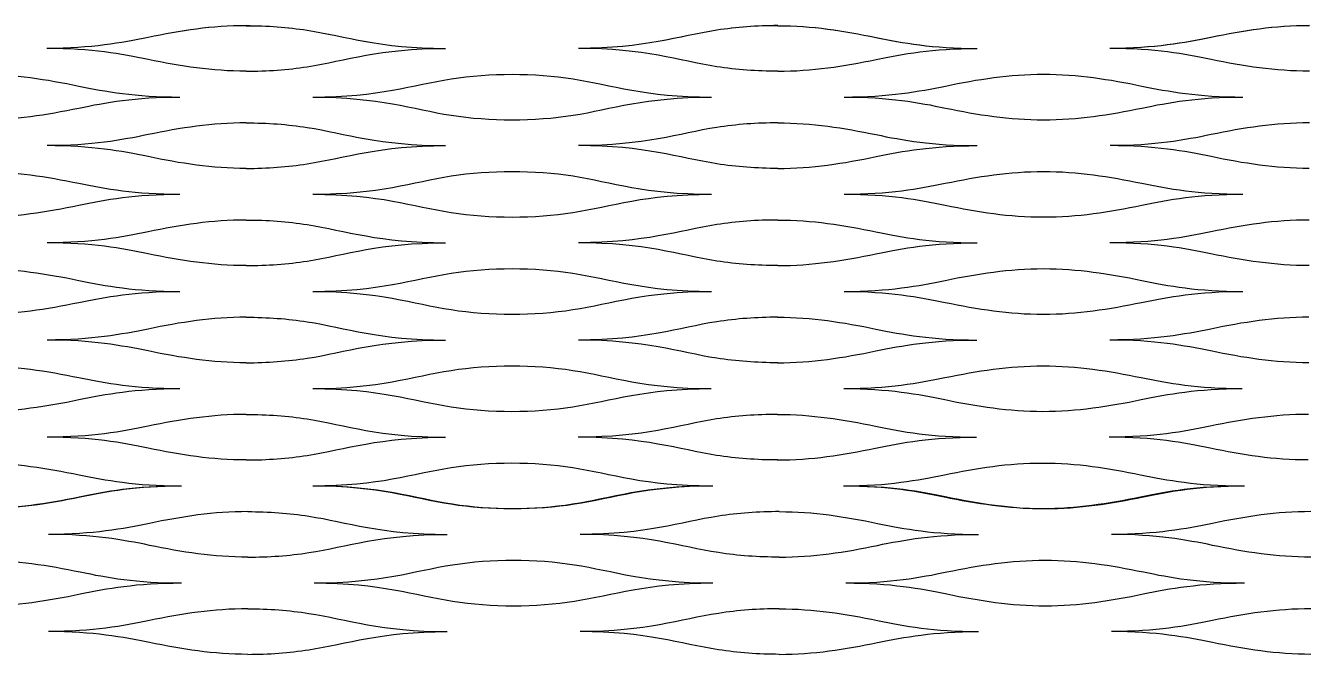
# Model space of a CAD drawing. Header units: millimetres. Extents: x 1 to 583, y -486 to -2.
# Drawn here: x 425.32 to 450.26, y -132.14 to -119.92 of the extents above; entities that cross this region are included whole.
import ezdxf

# ---------------------------------------------------------------- set-up
doc = ezdxf.new("R2010")
doc.units = ezdxf.units.MM
doc.header["$MEASUREMENT"] = 0
doc.layers.add('DEFAULT', color=7, linetype='Continuous')

msp = doc.modelspace()

# ---------------------------------------------------------------- linework, layer by layer
at = {"layer": 'DEFAULT'}
for points, knots in [([(429.605, -119.915), (428.94, -119.915), (428.325, -120.015), (427.696, -120.144), (427.181, -120.251), (426.604, -120.358), (425.732, -120.358)], [0, 0, 0, 0, 1, 1, 1, 2, 2, 2, 2]), ([(429.606, -119.916), (428.941, -119.916), (428.326, -120.015), (427.697, -120.144), (427.182, -120.251), (426.604, -120.358), (425.733, -120.358)], [0, 0, 0, 0, 1, 1, 1, 2, 2, 2, 2]), ([(429.605, -119.915), (430.008, -119.915), (430.412, -119.945), (430.789, -120.004), (431.542, -120.122), (432.187, -120.358), (433.478, -120.358)], [0, 0, 0, 0, 1, 1, 1, 2, 2, 2, 2]), ([(429.606, -119.916), (430.01, -119.916), (430.413, -119.945), (430.79, -120.004), (431.543, -120.122), (432.189, -120.358), (433.48, -120.358)], [0, 0, 0, 0, 1, 1, 1, 2, 2, 2, 2]), ([(439.934, -119.915), (439.53, -119.915), (439.127, -119.945), (438.75, -120.004), (437.997, -120.122), (437.352, -120.358), (436.061, -120.358)], [0, 0, 0, 0, 1, 1, 1, 2, 2, 2, 2]), ([(439.936, -119.916), (439.532, -119.916), (439.129, -119.945), (438.752, -120.004), (437.999, -120.122), (437.353, -120.358), (436.062, -120.358)], [0, 0, 0, 0, 1, 1, 1, 2, 2, 2, 2]), ([(439.933, -119.915), (440.599, -119.915), (441.213, -120.015), (441.842, -120.144), (442.357, -120.251), (442.934, -120.358), (443.806, -120.358)], [0, 0, 0, 0, 1, 1, 1, 2, 2, 2, 2]), ([(439.936, -119.916), (440.601, -119.916), (441.216, -120.015), (441.845, -120.144), (442.36, -120.251), (442.938, -120.358), (443.809, -120.358)], [0, 0, 0, 0, 1, 1, 1, 2, 2, 2, 2]), ([(450.261, -119.915), (449.596, -119.915), (448.981, -120.015), (448.352, -120.144), (447.837, -120.251), (447.259, -120.358), (446.388, -120.358)], [0, 0, 0, 0, 1, 1, 1, 2, 2, 2, 2]), ([(450.265, -119.916), (449.599, -119.916), (448.985, -120.015), (448.356, -120.144), (447.841, -120.251), (447.263, -120.358), (446.392, -120.358)], [0, 0, 0, 0, 1, 1, 1, 2, 2, 2, 2]), ([(429.606, -120.801), (428.941, -120.801), (428.326, -120.702), (427.697, -120.572), (427.182, -120.466), (426.604, -120.358), (425.733, -120.358)], [0, 0, 0, 0, 1, 1, 1, 2, 2, 2, 2]), ([(429.606, -120.801), (430.01, -120.801), (430.413, -120.772), (430.79, -120.713), (431.543, -120.594), (432.189, -120.358), (433.48, -120.358)], [0, 0, 0, 0, 1, 1, 1, 2, 2, 2, 2]), ([(439.936, -120.801), (439.532, -120.801), (439.129, -120.772), (438.752, -120.713), (437.999, -120.594), (437.353, -120.358), (436.062, -120.358)], [0, 0, 0, 0, 1, 1, 1, 2, 2, 2, 2]), ([(439.936, -120.801), (440.601, -120.801), (441.216, -120.702), (441.845, -120.572), (442.36, -120.466), (442.938, -120.358), (443.809, -120.358)], [0, 0, 0, 0, 1, 1, 1, 2, 2, 2, 2]), ([(450.265, -120.801), (449.599, -120.801), (448.985, -120.702), (448.356, -120.572), (447.841, -120.466), (447.263, -120.358), (446.392, -120.358)], [0, 0, 0, 0, 1, 1, 1, 2, 2, 2, 2]), ([(420.568, -121.303), (421.44, -121.303), (422.017, -121.195), (422.532, -121.089), (423.161, -120.959), (423.776, -120.86), (424.442, -120.86), (425.107, -120.86), (425.722, -120.959), (426.351, -121.089), (426.866, -121.195), (427.444, -121.303), (428.315, -121.303)], [0, 0, 0, 0, 1, 1, 1, 2, 2, 2, 3, 3, 3, 4, 4, 4, 4]), ([(430.897, -121.303), (432.189, -121.303), (432.834, -121.067), (433.587, -120.949), (434.341, -120.831), (435.201, -120.831), (435.955, -120.949), (436.708, -121.067), (437.353, -121.303), (438.645, -121.303)], [0, 0, 0, 0, 1, 1, 1, 2, 2, 2, 3, 3, 3, 3]), ([(441.227, -121.303), (442.098, -121.303), (442.676, -121.195), (443.191, -121.089), (443.82, -120.959), (444.435, -120.86), (445.1, -120.86), (445.766, -120.86), (446.381, -120.959), (447.01, -121.089), (447.525, -121.195), (448.102, -121.303), (448.974, -121.303)], [0, 0, 0, 0, 1, 1, 1, 2, 2, 2, 3, 3, 3, 4, 4, 4, 4]), ([(420.568, -121.303), (421.44, -121.303), (422.017, -121.411), (422.532, -121.517), (423.161, -121.647), (423.776, -121.746), (424.442, -121.746), (425.107, -121.746), (425.722, -121.647), (426.351, -121.517), (426.866, -121.411), (427.444, -121.303), (428.315, -121.303)], [0, 0, 0, 0, 1, 1, 1, 2, 2, 2, 3, 3, 3, 4, 4, 4, 4]), ([(430.897, -121.303), (432.189, -121.303), (432.834, -121.539), (433.587, -121.657), (434.341, -121.775), (435.201, -121.775), (435.955, -121.657), (436.708, -121.539), (437.353, -121.303), (438.645, -121.303)], [0, 0, 0, 0, 1, 1, 1, 2, 2, 2, 3, 3, 3, 3]), ([(441.227, -121.303), (442.098, -121.303), (442.676, -121.411), (443.191, -121.517), (443.82, -121.647), (444.434, -121.746), (445.1, -121.746), (445.766, -121.746), (446.38, -121.647), (447.01, -121.517), (447.525, -121.411), (448.102, -121.303), (448.974, -121.303)], [0, 0, 0, 0, 1, 1, 1, 2, 2, 2, 3, 3, 3, 4, 4, 4, 4]), ([(429.606, -121.805), (428.941, -121.805), (428.326, -121.904), (427.697, -122.034), (427.182, -122.14), (426.604, -122.248), (425.733, -122.248)], [0, 0, 0, 0, 1, 1, 1, 2, 2, 2, 2]), ([(429.606, -121.805), (430.01, -121.805), (430.413, -121.834), (430.79, -121.894), (431.543, -122.012), (432.189, -122.248), (433.48, -122.248)], [0, 0, 0, 0, 1, 1, 1, 2, 2, 2, 2]), ([(439.936, -121.805), (439.532, -121.805), (439.129, -121.834), (438.752, -121.894), (437.999, -122.012), (437.353, -122.248), (436.062, -122.248)], [0, 0, 0, 0, 1, 1, 1, 2, 2, 2, 2]), ([(439.936, -121.805), (440.601, -121.805), (441.216, -121.904), (441.845, -122.034), (442.36, -122.14), (442.937, -122.248), (443.809, -122.248)], [0, 0, 0, 0, 1, 1, 1, 2, 2, 2, 2]), ([(450.265, -121.805), (449.599, -121.805), (448.984, -121.904), (448.355, -122.034), (447.84, -122.14), (447.263, -122.248), (446.391, -122.248)], [0, 0, 0, 0, 1, 1, 1, 2, 2, 2, 2]), ([(429.606, -122.691), (428.941, -122.691), (428.326, -122.592), (427.697, -122.462), (427.182, -122.355), (426.604, -122.248), (425.733, -122.248)], [0, 0, 0, 0, 1, 1, 1, 2, 2, 2, 2]), ([(429.606, -122.691), (430.01, -122.691), (430.413, -122.661), (430.79, -122.602), (431.543, -122.484), (432.189, -122.248), (433.48, -122.248)], [0, 0, 0, 0, 1, 1, 1, 2, 2, 2, 2]), ([(439.936, -122.691), (439.532, -122.691), (439.129, -122.661), (438.752, -122.602), (437.999, -122.484), (437.353, -122.248), (436.062, -122.248)], [0, 0, 0, 0, 1, 1, 1, 2, 2, 2, 2]), ([(439.935, -122.691), (440.601, -122.691), (441.215, -122.592), (441.845, -122.462), (442.36, -122.355), (442.937, -122.248), (443.809, -122.248)], [0, 0, 0, 0, 1, 1, 1, 2, 2, 2, 2]), ([(450.264, -122.691), (449.598, -122.691), (448.984, -122.592), (448.355, -122.462), (447.84, -122.355), (447.263, -122.248), (446.391, -122.248)], [0, 0, 0, 0, 1, 1, 1, 2, 2, 2, 2]), ([(430.897, -123.192), (432.189, -123.192), (432.834, -122.956), (433.587, -122.838), (434.341, -122.72), (435.201, -122.72), (435.955, -122.838), (436.708, -122.956), (437.353, -123.192), (438.645, -123.192)], [0, 0, 0, 0, 1, 1, 1, 2, 2, 2, 3, 3, 3, 3]), ([(420.569, -123.192), (421.44, -123.192), (422.018, -123.085), (422.532, -122.979), (423.162, -122.849), (423.776, -122.75), (424.442, -122.75), (425.108, -122.75), (425.722, -122.849), (426.351, -122.979), (426.866, -123.085), (427.444, -123.192), (428.315, -123.192)], [0, 0, 0, 0, 1, 1, 1, 2, 2, 2, 3, 3, 3, 4, 4, 4, 4]), ([(441.226, -123.192), (442.098, -123.192), (442.675, -123.085), (443.19, -122.979), (443.819, -122.849), (444.434, -122.75), (445.099, -122.75), (445.765, -122.75), (446.38, -122.849), (447.009, -122.979), (447.524, -123.085), (448.101, -123.192), (448.973, -123.192)], [0, 0, 0, 0, 1, 1, 1, 2, 2, 2, 3, 3, 3, 4, 4, 4, 4]), ([(420.569, -123.192), (421.44, -123.192), (422.018, -123.3), (422.533, -123.406), (423.162, -123.536), (423.777, -123.635), (424.442, -123.635), (425.108, -123.635), (425.722, -123.536), (426.352, -123.406), (426.866, -123.3), (427.444, -123.192), (428.315, -123.192)], [0, 0, 0, 0, 1, 1, 1, 2, 2, 2, 3, 3, 3, 4, 4, 4, 4]), ([(430.897, -123.192), (432.189, -123.192), (432.834, -123.429), (433.587, -123.547), (434.34, -123.665), (435.201, -123.665), (435.954, -123.547), (436.707, -123.429), (437.353, -123.192), (438.644, -123.192)], [0, 0, 0, 0, 1, 1, 1, 2, 2, 2, 3, 3, 3, 3]), ([(441.226, -123.192), (442.098, -123.192), (442.675, -123.3), (443.19, -123.406), (443.819, -123.536), (444.433, -123.635), (445.099, -123.635), (445.764, -123.635), (446.379, -123.536), (447.008, -123.406), (447.524, -123.3), (448.101, -123.192), (448.973, -123.192)], [0, 0, 0, 0, 1, 1, 1, 2, 2, 2, 3, 3, 3, 4, 4, 4, 4]), ([(429.606, -123.694), (428.941, -123.694), (428.326, -123.793), (427.697, -123.923), (427.182, -124.03), (426.605, -124.137), (425.733, -124.137)], [0, 0, 0, 0, 1, 1, 1, 2, 2, 2, 2]), ([(429.606, -123.694), (430.01, -123.694), (430.413, -123.724), (430.79, -123.783), (431.543, -123.901), (432.189, -124.137), (433.48, -124.137)], [0, 0, 0, 0, 1, 1, 1, 2, 2, 2, 2]), ([(439.935, -123.694), (439.532, -123.694), (439.128, -123.724), (438.752, -123.783), (437.998, -123.901), (437.353, -124.137), (436.062, -124.137)], [0, 0, 0, 0, 1, 1, 1, 2, 2, 2, 2]), ([(439.935, -123.694), (440.6, -123.694), (441.215, -123.793), (441.843, -123.923), (442.358, -124.03), (442.935, -124.137), (443.807, -124.137)], [0, 0, 0, 0, 1, 1, 1, 2, 2, 2, 2]), ([(450.263, -123.694), (449.597, -123.694), (448.982, -123.793), (448.353, -123.923), (447.838, -124.03), (447.26, -124.137), (446.389, -124.137)], [0, 0, 0, 0, 1, 1, 1, 2, 2, 2, 2]), ([(429.606, -124.58), (428.941, -124.58), (428.326, -124.481), (427.697, -124.351), (427.182, -124.245), (426.605, -124.137), (425.733, -124.137)], [0, 0, 0, 0, 1, 1, 1, 2, 2, 2, 2]), ([(429.606, -124.58), (430.01, -124.58), (430.413, -124.551), (430.79, -124.492), (431.543, -124.373), (432.189, -124.137), (433.48, -124.137)], [0, 0, 0, 0, 1, 1, 1, 2, 2, 2, 2]), ([(439.935, -124.58), (439.532, -124.58), (439.128, -124.551), (438.752, -124.492), (437.998, -124.373), (437.353, -124.137), (436.062, -124.137)], [0, 0, 0, 0, 1, 1, 1, 2, 2, 2, 2]), ([(439.934, -124.58), (440.599, -124.58), (441.214, -124.481), (441.843, -124.351), (442.358, -124.245), (442.935, -124.137), (443.807, -124.137)], [0, 0, 0, 0, 1, 1, 1, 2, 2, 2, 2]), ([(450.261, -124.58), (449.595, -124.58), (448.981, -124.481), (448.352, -124.351), (447.838, -124.245), (447.26, -124.137), (446.389, -124.137)], [0, 0, 0, 0, 1, 1, 1, 2, 2, 2, 2]), ([(420.57, -125.082), (421.442, -125.082), (422.019, -124.974), (422.534, -124.868), (423.163, -124.738), (423.777, -124.639), (424.443, -124.639), (425.108, -124.639), (425.723, -124.738), (426.352, -124.868), (426.867, -124.974), (427.444, -125.082), (428.316, -125.082)], [0, 0, 0, 0, 1, 1, 1, 2, 2, 2, 3, 3, 3, 4, 4, 4, 4]), ([(430.897, -125.082), (432.189, -125.082), (432.834, -124.846), (433.587, -124.728), (434.34, -124.61), (435.201, -124.61), (435.954, -124.728), (436.707, -124.846), (437.353, -125.082), (438.644, -125.082)], [0, 0, 0, 0, 1, 1, 1, 2, 2, 2, 3, 3, 3, 3]), ([(441.224, -125.082), (442.095, -125.082), (442.673, -124.974), (443.188, -124.868), (443.817, -124.738), (444.431, -124.639), (445.097, -124.639), (445.762, -124.639), (446.377, -124.738), (447.006, -124.868), (447.52, -124.974), (448.097, -125.082), (448.969, -125.082)], [0, 0, 0, 0, 1, 1, 1, 2, 2, 2, 3, 3, 3, 4, 4, 4, 4]), ([(420.57, -125.082), (421.442, -125.082), (422.019, -125.19), (422.534, -125.296), (423.163, -125.426), (423.778, -125.525), (424.443, -125.525), (425.109, -125.525), (425.723, -125.426), (426.352, -125.296), (426.867, -125.19), (427.444, -125.082), (428.316, -125.082)], [0, 0, 0, 0, 1, 1, 1, 2, 2, 2, 3, 3, 3, 4, 4, 4, 4]), ([(430.897, -125.082), (432.188, -125.082), (432.833, -125.318), (433.586, -125.436), (434.339, -125.554), (435.2, -125.554), (435.953, -125.436), (436.706, -125.318), (437.351, -125.082), (438.642, -125.082)], [0, 0, 0, 0, 1, 1, 1, 2, 2, 2, 3, 3, 3, 3]), ([(441.224, -125.082), (442.095, -125.082), (442.672, -125.19), (443.187, -125.296), (443.815, -125.426), (444.429, -125.525), (445.095, -125.525), (445.76, -125.525), (446.375, -125.426), (447.005, -125.296), (447.52, -125.19), (448.097, -125.082), (448.969, -125.082)], [0, 0, 0, 0, 1, 1, 1, 2, 2, 2, 3, 3, 3, 4, 4, 4, 4]), ([(429.606, -125.584), (428.941, -125.584), (428.326, -125.683), (427.698, -125.813), (427.183, -125.919), (426.606, -126.027), (425.735, -126.027)], [0, 0, 0, 0, 1, 1, 1, 2, 2, 2, 2]), ([(429.606, -125.584), (430.01, -125.584), (430.413, -125.613), (430.79, -125.672), (431.543, -125.79), (432.188, -126.027), (433.479, -126.027)], [0, 0, 0, 0, 1, 1, 1, 2, 2, 2, 2]), ([(439.933, -125.584), (439.53, -125.584), (439.126, -125.613), (438.75, -125.672), (437.997, -125.79), (437.351, -126.027), (436.06, -126.027)], [0, 0, 0, 0, 1, 1, 1, 2, 2, 2, 2]), ([(439.932, -125.584), (440.597, -125.584), (441.211, -125.683), (441.84, -125.813), (442.354, -125.919), (442.931, -126.027), (443.802, -126.027)], [0, 0, 0, 0, 1, 1, 1, 2, 2, 2, 2]), ([(450.257, -125.584), (449.592, -125.584), (448.977, -125.683), (448.348, -125.813), (447.832, -125.919), (447.255, -126.027), (446.384, -126.027)], [0, 0, 0, 0, 1, 1, 1, 2, 2, 2, 2]), ([(429.606, -126.469), (428.941, -126.469), (428.327, -126.37), (427.698, -126.24), (427.183, -126.134), (426.606, -126.027), (425.735, -126.027)], [0, 0, 0, 0, 1, 1, 1, 2, 2, 2, 2]), ([(429.606, -126.469), (430.01, -126.469), (430.413, -126.44), (430.79, -126.381), (431.543, -126.263), (432.188, -126.027), (433.479, -126.027)], [0, 0, 0, 0, 1, 1, 1, 2, 2, 2, 2]), ([(439.933, -126.469), (439.53, -126.469), (439.126, -126.44), (438.75, -126.381), (437.997, -126.263), (437.351, -126.027), (436.06, -126.027)], [0, 0, 0, 0, 1, 1, 1, 2, 2, 2, 2]), ([(439.93, -126.469), (440.595, -126.469), (441.21, -126.37), (441.839, -126.24), (442.354, -126.134), (442.931, -126.027), (443.802, -126.027)], [0, 0, 0, 0, 1, 1, 1, 2, 2, 2, 2]), ([(450.253, -126.469), (449.588, -126.469), (448.974, -126.37), (448.346, -126.24), (447.832, -126.134), (447.255, -126.027), (446.384, -126.027)], [0, 0, 0, 0, 1, 1, 1, 2, 2, 2, 2]), ([(420.574, -126.971), (421.445, -126.971), (422.022, -126.864), (422.537, -126.757), (423.165, -126.628), (423.779, -126.529), (424.445, -126.529), (425.11, -126.528), (425.724, -126.628), (426.353, -126.757), (426.868, -126.864), (427.445, -126.971), (428.316, -126.971)], [0, 0, 0, 0, 1, 1, 1, 2, 2, 2, 3, 3, 3, 4, 4, 4, 4]), ([(430.897, -126.971), (432.188, -126.971), (432.833, -126.735), (433.586, -126.617), (434.339, -126.499), (435.2, -126.499), (435.953, -126.617), (436.706, -126.735), (437.351, -126.971), (438.642, -126.971)], [0, 0, 0, 0, 1, 1, 1, 2, 2, 2, 3, 3, 3, 3]), ([(441.219, -126.971), (442.09, -126.971), (442.667, -126.864), (443.182, -126.757), (443.811, -126.628), (444.426, -126.529), (445.091, -126.529), (445.757, -126.528), (446.371, -126.628), (446.999, -126.757), (447.513, -126.864), (448.09, -126.971), (448.961, -126.971)], [0, 0, 0, 0, 1, 1, 1, 2, 2, 2, 3, 3, 3, 4, 4, 4, 4]), ([(420.574, -126.971), (421.445, -126.971), (422.023, -127.079), (422.538, -127.185), (423.167, -127.315), (423.781, -127.414), (424.446, -127.414), (425.111, -127.414), (425.725, -127.315), (426.354, -127.185), (426.868, -127.079), (427.445, -126.971), (428.316, -126.971)], [0, 0, 0, 0, 1, 1, 1, 2, 2, 2, 3, 3, 3, 4, 4, 4, 4]), ([(430.897, -126.971), (432.187, -126.971), (432.832, -127.208), (433.585, -127.326), (434.338, -127.444), (435.198, -127.444), (435.95, -127.326), (436.703, -127.208), (437.348, -126.971), (438.638, -126.971)], [0, 0, 0, 0, 1, 1, 1, 2, 2, 2, 3, 3, 3, 3]), ([(441.219, -126.971), (442.09, -126.971), (442.667, -127.079), (443.18, -127.185), (443.808, -127.315), (444.422, -127.414), (445.087, -127.414), (445.752, -127.414), (446.367, -127.315), (446.996, -127.185), (447.512, -127.079), (448.09, -126.971), (448.961, -126.971)], [0, 0, 0, 0, 1, 1, 1, 2, 2, 2, 3, 3, 3, 4, 4, 4, 4]), ([(429.606, -127.473), (428.941, -127.473), (428.327, -127.572), (427.699, -127.702), (427.184, -127.808), (426.608, -127.916), (425.737, -127.916)], [0, 0, 0, 0, 1, 1, 1, 2, 2, 2, 2]), ([(429.606, -127.473), (430.01, -127.473), (430.413, -127.503), (430.789, -127.562), (431.542, -127.68), (432.187, -127.916), (433.477, -127.916)], [0, 0, 0, 0, 1, 1, 1, 2, 2, 2, 2]), ([(439.929, -127.473), (439.525, -127.473), (439.122, -127.503), (438.746, -127.562), (437.993, -127.68), (437.348, -127.916), (436.058, -127.916)], [0, 0, 0, 0, 1, 1, 1, 2, 2, 2, 2]), ([(439.926, -127.473), (440.592, -127.473), (441.205, -127.572), (441.833, -127.702), (442.347, -127.808), (442.923, -127.916), (443.794, -127.916)], [0, 0, 0, 0, 1, 1, 1, 2, 2, 2, 2]), ([(450.247, -127.473), (449.581, -127.473), (448.967, -127.572), (448.337, -127.702), (447.822, -127.808), (447.244, -127.916), (446.373, -127.916)], [0, 0, 0, 0, 1, 1, 1, 2, 2, 2, 2]), ([(429.606, -128.359), (428.941, -128.359), (428.328, -128.26), (427.699, -128.13), (427.185, -128.024), (426.608, -127.916), (425.737, -127.916)], [0, 0, 0, 0, 1, 1, 1, 2, 2, 2, 2]), ([(429.606, -128.359), (430.01, -128.359), (430.413, -128.329), (430.789, -128.27), (431.542, -128.152), (432.187, -127.916), (433.477, -127.916)], [0, 0, 0, 0, 1, 1, 1, 2, 2, 2, 2]), ([(439.929, -128.359), (439.525, -128.359), (439.122, -128.329), (438.746, -128.27), (437.993, -128.152), (437.348, -127.916), (436.058, -127.916)], [0, 0, 0, 0, 1, 1, 1, 2, 2, 2, 2]), ([(439.923, -128.359), (440.588, -128.359), (441.202, -128.26), (441.831, -128.13), (442.346, -128.024), (442.923, -127.916), (443.794, -127.916)], [0, 0, 0, 0, 1, 1, 1, 2, 2, 2, 2]), ([(450.239, -128.359), (449.574, -128.359), (448.961, -128.26), (448.334, -128.13), (447.82, -128.024), (447.244, -127.916), (446.373, -127.916)], [0, 0, 0, 0, 1, 1, 1, 2, 2, 2, 2]), ([(420.582, -128.861), (421.452, -128.861), (422.028, -128.753), (422.542, -128.647), (423.17, -128.517), (423.783, -128.418), (424.448, -128.418), (425.113, -128.418), (425.727, -128.517), (426.356, -128.647), (426.87, -128.753), (427.447, -128.861), (428.317, -128.861)], [0, 0, 0, 0, 1, 1, 1, 2, 2, 2, 3, 3, 3, 4, 4, 4, 4]), ([(430.897, -128.861), (432.187, -128.861), (432.832, -128.625), (433.585, -128.506), (434.338, -128.388), (435.198, -128.388), (435.95, -128.506), (436.703, -128.625), (437.348, -128.861), (438.638, -128.861)], [0, 0, 0, 0, 1, 1, 1, 2, 2, 2, 3, 3, 3, 3]), ([(441.21, -128.861), (442.08, -128.861), (442.657, -128.753), (443.172, -128.647), (443.801, -128.517), (444.415, -128.418), (445.08, -128.418), (445.745, -128.418), (446.358, -128.517), (446.986, -128.647), (447.499, -128.753), (448.075, -128.861), (448.945, -128.861)], [0, 0, 0, 0, 1, 1, 1, 2, 2, 2, 3, 3, 3, 4, 4, 4, 4]), ([(420.582, -128.861), (421.452, -128.861), (422.029, -128.968), (422.544, -129.075), (423.173, -129.204), (423.786, -129.303), (424.451, -129.303), (425.115, -129.303), (425.729, -129.204), (426.357, -129.075), (426.87, -128.968), (427.447, -128.861), (428.317, -128.861)], [0, 0, 0, 0, 1, 1, 1, 2, 2, 2, 3, 3, 3, 4, 4, 4, 4]), ([(420.597, -128.861), (421.468, -128.861), (422.046, -128.968), (422.561, -129.075), (423.19, -129.205), (423.804, -129.304), (424.47, -129.304), (425.136, -129.304), (425.751, -129.205), (426.38, -129.075), (426.895, -128.968), (427.472, -128.861), (428.344, -128.861)], [0, 0, 0, 0, 1, 1, 1, 2, 2, 2, 3, 3, 3, 4, 4, 4, 4]), ([(430.896, -128.861), (432.185, -128.861), (432.83, -129.097), (433.582, -129.215), (434.334, -129.333), (435.193, -129.333), (435.945, -129.215), (436.697, -129.097), (437.342, -128.861), (438.631, -128.861)], [0, 0, 0, 0, 1, 1, 1, 2, 2, 2, 3, 3, 3, 3]), ([(430.926, -128.861), (432.217, -128.861), (432.863, -129.097), (433.616, -129.215), (434.369, -129.333), (435.23, -129.333), (435.983, -129.215), (436.736, -129.097), (437.382, -128.861), (438.673, -128.861)], [0, 0, 0, 0, 1, 1, 1, 2, 2, 2, 3, 3, 3, 3]), ([(441.21, -128.861), (442.08, -128.861), (442.656, -128.968), (443.169, -129.075), (443.796, -129.204), (444.408, -129.303), (445.072, -129.303), (445.737, -129.303), (446.352, -129.204), (446.981, -129.075), (447.497, -128.968), (448.075, -128.861), (448.945, -128.861)], [0, 0, 0, 0, 1, 1, 1, 2, 2, 2, 3, 3, 3, 4, 4, 4, 4]), ([(441.256, -128.861), (442.127, -128.861), (442.705, -128.968), (443.22, -129.075), (443.849, -129.205), (444.463, -129.304), (445.129, -129.304), (445.795, -129.304), (446.409, -129.205), (447.039, -129.075), (447.554, -128.968), (448.131, -128.861), (449.003, -128.861)], [0, 0, 0, 0, 1, 1, 1, 2, 2, 2, 3, 3, 3, 4, 4, 4, 4]), ([(429.635, -129.363), (428.969, -129.363), (428.355, -129.462), (427.725, -129.592), (427.211, -129.698), (426.633, -129.806), (425.762, -129.806)], [0, 0, 0, 0, 1, 1, 1, 2, 2, 2, 2]), ([(429.635, -129.363), (430.038, -129.363), (430.442, -129.392), (430.818, -129.451), (431.572, -129.569), (432.217, -129.806), (433.509, -129.806)], [0, 0, 0, 0, 1, 1, 1, 2, 2, 2, 2]), ([(439.964, -129.363), (439.561, -129.363), (439.157, -129.392), (438.781, -129.451), (438.028, -129.569), (437.382, -129.806), (436.091, -129.806)], [0, 0, 0, 0, 1, 1, 1, 2, 2, 2, 2]), ([(439.964, -129.363), (440.63, -129.363), (441.245, -129.462), (441.874, -129.592), (442.389, -129.698), (442.966, -129.806), (443.838, -129.806)], [0, 0, 0, 0, 1, 1, 1, 2, 2, 2, 2]), ([(450.294, -129.363), (449.628, -129.363), (449.013, -129.462), (448.384, -129.592), (447.869, -129.698), (447.292, -129.806), (446.42, -129.806)], [0, 0, 0, 0, 1, 1, 1, 2, 2, 2, 2]), ([(429.635, -130.248), (428.969, -130.248), (428.355, -130.149), (427.725, -130.019), (427.211, -129.913), (426.633, -129.806), (425.762, -129.806)], [0, 0, 0, 0, 1, 1, 1, 2, 2, 2, 2]), ([(429.635, -130.248), (430.038, -130.248), (430.442, -130.219), (430.818, -130.16), (431.572, -130.042), (432.217, -129.806), (433.509, -129.806)], [0, 0, 0, 0, 1, 1, 1, 2, 2, 2, 2]), ([(439.964, -130.248), (439.561, -130.248), (439.157, -130.219), (438.781, -130.16), (438.028, -130.042), (437.382, -129.806), (436.091, -129.806)], [0, 0, 0, 0, 1, 1, 1, 2, 2, 2, 2]), ([(439.964, -130.248), (440.63, -130.248), (441.245, -130.149), (441.874, -130.019), (442.389, -129.913), (442.966, -129.806), (443.838, -129.806)], [0, 0, 0, 0, 1, 1, 1, 2, 2, 2, 2]), ([(450.294, -130.248), (449.628, -130.248), (449.013, -130.149), (448.384, -130.019), (447.869, -129.913), (447.292, -129.806), (446.42, -129.806)], [0, 0, 0, 0, 1, 1, 1, 2, 2, 2, 2]), ([(420.597, -130.75), (421.468, -130.75), (422.046, -130.643), (422.561, -130.536), (423.19, -130.406), (423.804, -130.307), (424.47, -130.307), (425.136, -130.307), (425.751, -130.406), (426.38, -130.536), (426.895, -130.643), (427.472, -130.75), (428.344, -130.75)], [0, 0, 0, 0, 1, 1, 1, 2, 2, 2, 3, 3, 3, 4, 4, 4, 4]), ([(430.926, -130.75), (432.217, -130.75), (432.863, -130.514), (433.616, -130.396), (434.369, -130.278), (435.23, -130.278), (435.983, -130.396), (436.736, -130.514), (437.382, -130.75), (438.673, -130.75)], [0, 0, 0, 0, 1, 1, 1, 2, 2, 2, 3, 3, 3, 3]), ([(441.256, -130.75), (442.127, -130.75), (442.704, -130.643), (443.219, -130.536), (443.849, -130.406), (444.463, -130.307), (445.129, -130.307), (445.795, -130.307), (446.409, -130.406), (447.039, -130.536), (447.554, -130.643), (448.131, -130.75), (449.002, -130.75)], [0, 0, 0, 0, 1, 1, 1, 2, 2, 2, 3, 3, 3, 4, 4, 4, 4]), ([(420.597, -130.75), (421.468, -130.75), (422.046, -130.858), (422.561, -130.964), (423.19, -131.094), (423.805, -131.193), (424.47, -131.193), (425.136, -131.193), (425.751, -131.094), (426.38, -130.964), (426.895, -130.858), (427.472, -130.75), (428.344, -130.75)], [0, 0, 0, 0, 1, 1, 1, 2, 2, 2, 3, 3, 3, 4, 4, 4, 4]), ([(430.926, -130.75), (432.217, -130.75), (432.863, -130.986), (433.616, -131.104), (434.369, -131.223), (435.23, -131.223), (435.983, -131.104), (436.736, -130.986), (437.382, -130.75), (438.673, -130.75)], [0, 0, 0, 0, 1, 1, 1, 2, 2, 2, 3, 3, 3, 3]), ([(441.256, -130.75), (442.127, -130.75), (442.704, -130.858), (443.219, -130.964), (443.848, -131.094), (444.463, -131.193), (445.129, -131.193), (445.794, -131.193), (446.409, -131.094), (447.038, -130.964), (447.553, -130.858), (448.131, -130.75), (449.002, -130.75)], [0, 0, 0, 0, 1, 1, 1, 2, 2, 2, 3, 3, 3, 4, 4, 4, 4]), ([(429.635, -131.252), (428.969, -131.252), (428.355, -131.351), (427.726, -131.481), (427.211, -131.587), (426.633, -131.695), (425.762, -131.695)], [0, 0, 0, 0, 1, 1, 1, 2, 2, 2, 2]), ([(429.635, -131.252), (430.038, -131.252), (430.442, -131.282), (430.818, -131.341), (431.572, -131.459), (432.217, -131.695), (433.509, -131.695)], [0, 0, 0, 0, 1, 1, 1, 2, 2, 2, 2]), ([(439.964, -131.252), (439.561, -131.252), (439.157, -131.282), (438.781, -131.341), (438.028, -131.459), (437.382, -131.695), (436.091, -131.695)], [0, 0, 0, 0, 1, 1, 1, 2, 2, 2, 2]), ([(439.964, -131.252), (440.63, -131.252), (441.244, -131.351), (441.874, -131.481), (442.388, -131.587), (442.966, -131.695), (443.837, -131.695)], [0, 0, 0, 0, 1, 1, 1, 2, 2, 2, 2]), ([(450.293, -131.252), (449.627, -131.252), (449.013, -131.351), (448.384, -131.481), (447.869, -131.587), (447.291, -131.695), (446.42, -131.695)], [0, 0, 0, 0, 1, 1, 1, 2, 2, 2, 2]), ([(429.635, -132.138), (428.969, -132.138), (428.355, -132.039), (427.726, -131.909), (427.211, -131.803), (426.633, -131.695), (425.762, -131.695)], [0, 0, 0, 0, 1, 1, 1, 2, 2, 2, 2]), ([(429.635, -132.138), (430.038, -132.138), (430.442, -132.108), (430.818, -132.049), (431.572, -131.931), (432.217, -131.695), (433.509, -131.695)], [0, 0, 0, 0, 1, 1, 1, 2, 2, 2, 2]), ([(439.964, -132.138), (439.561, -132.138), (439.157, -132.108), (438.781, -132.049), (438.028, -131.931), (437.382, -131.695), (436.091, -131.695)], [0, 0, 0, 0, 1, 1, 1, 2, 2, 2, 2]), ([(439.964, -132.138), (440.63, -132.138), (441.244, -132.039), (441.873, -131.909), (442.388, -131.803), (442.966, -131.695), (443.837, -131.695)], [0, 0, 0, 0, 1, 1, 1, 2, 2, 2, 2]), ([(450.293, -132.138), (449.627, -132.138), (449.013, -132.039), (448.383, -131.909), (447.868, -131.803), (447.291, -131.695), (446.42, -131.695)], [0, 0, 0, 0, 1, 1, 1, 2, 2, 2, 2])]:
    msp.add_open_spline(points, degree=3, knots=knots, dxfattribs=at)

doc.saveas('drawing.dxf')
